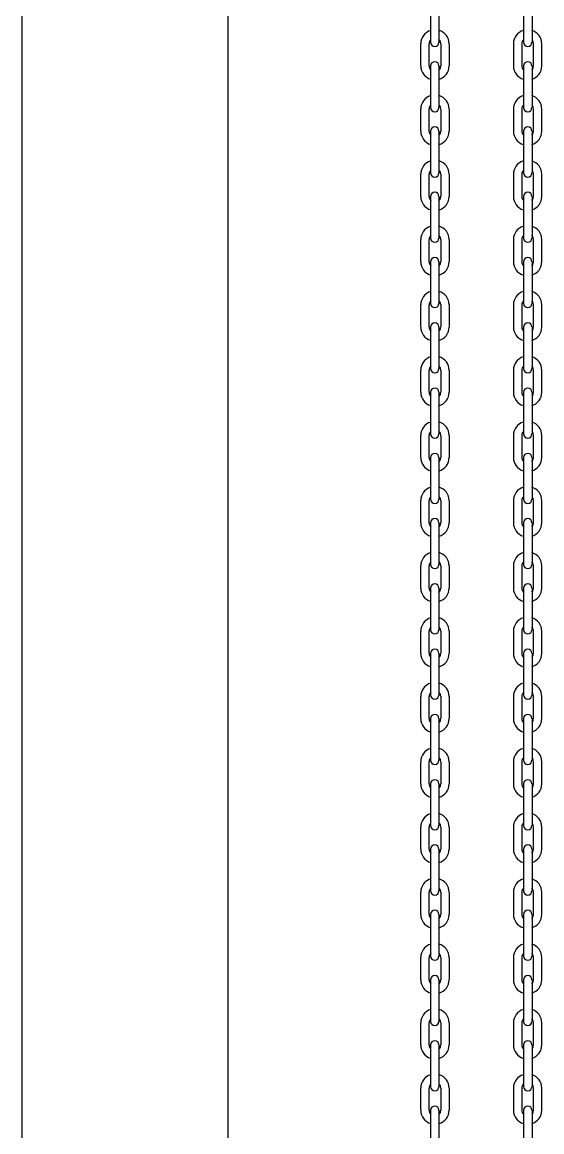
# Model space of a CAD drawing. Header units: millimetres. Extents: x 909 to 159266, y 137 to 21462.
# Drawn here: x 91008.1 to 91174.2, y 13989.3 to 14344 of the extents above; entities that cross this region are included whole.
import ezdxf

# ---------------------------------------------------------------- set-up
doc = ezdxf.new("R2010")
doc.units = ezdxf.units.MM
doc.header["$LTSCALE"] = 50
doc.header["$MEASUREMENT"] = 0
doc.layers.add('OHD Frame', color=2, linetype='Continuous')
doc.layers.add('OHD Track', color=4, linetype='Continuous')

msp = doc.modelspace()

# ---------------------------------------------------------------- linework, layer by layer
at = {"color": 7, "linetype": 'Continuous'}
for p, q in [((91138.62, 14350.91, 0), (91138.62, 14337.58, 0)), ((91141.29, 14350.91, 0), (91141.29, 14337.58, 0)), ((91168.37, 14350.91, 0), (91168.37, 14337.58, 0)), ((91171.04, 14350.91, 0), (91171.04, 14337.58, 0)), ((91135.49, 14330.05, 0), (91135.49, 14337.11, 0)), ((91138.16, 14330.05, 0), (91138.16, 14337.11, 0)), ((91141.89, 14337.11, 0), (91141.89, 14330.05, 0)), ((91144.56, 14337.11, 0), (91144.56, 14330.05, 0)), ((91165.1, 14337.11, 0), (91165.1, 14330.05, 0)), ((91167.77, 14337.11, 0), (91167.77, 14330.05, 0)), ((91171.5, 14330.05, 0), (91171.5, 14337.11, 0)), ((91174.17, 14330.05, 0), (91174.17, 14337.11, 0)), ((91138.62, 14330.05, 0), (91138.62, 14316.71, 0)), ((91141.29, 14330.05, 0), (91141.29, 14316.71, 0)), ((91168.37, 14330.05, 0), (91168.37, 14316.71, 0)), ((91171.04, 14330.05, 0), (91171.04, 14316.71, 0)), ((91135.49, 14309.18, 0), (91135.49, 14316.25, 0)), ((91138.16, 14309.18, 0), (91138.16, 14316.25, 0)), ((91141.89, 14316.25, 0), (91141.89, 14309.18, 0)), ((91144.56, 14316.25, 0), (91144.56, 14309.18, 0)), ((91165.1, 14316.25, 0), (91165.1, 14309.18, 0)), ((91167.77, 14316.25, 0), (91167.77, 14309.18, 0)), ((91171.5, 14309.18, 0), (91171.5, 14316.25, 0)), ((91174.17, 14309.18, 0), (91174.17, 14316.25, 0)), ((91138.62, 14309.18, 0), (91138.62, 14295.85, 0)), ((91141.29, 14309.18, 0), (91141.29, 14295.85, 0)), ((91168.37, 14309.18, 0), (91168.37, 14295.85, 0)), ((91171.04, 14309.18, 0), (91171.04, 14295.85, 0)), ((91135.49, 14288.31, 0), (91135.49, 14295.38, 0)), ((91138.16, 14288.31, 0), (91138.16, 14295.38, 0)), ((91141.89, 14295.38, 0), (91141.89, 14288.31, 0)), ((91144.56, 14295.38, 0), (91144.56, 14288.31, 0)), ((91165.1, 14295.38, 0), (91165.1, 14288.31, 0)), ((91167.77, 14295.38, 0), (91167.77, 14288.31, 0)), ((91171.5, 14288.31, 0), (91171.5, 14295.38, 0)), ((91174.17, 14288.31, 0), (91174.17, 14295.38, 0)), ((91138.62, 14288.31, 0), (91138.62, 14274.98, 0)), ((91141.29, 14288.31, 0), (91141.29, 14274.98, 0)), ((91168.37, 14288.31, 0), (91168.37, 14274.98, 0)), ((91171.04, 14288.31, 0), (91171.04, 14274.98, 0)), ((91135.49, 14267.45, 0), (91135.49, 14274.51, 0)), ((91138.16, 14267.45, 0), (91138.16, 14274.51, 0)), ((91141.89, 14274.51, 0), (91141.89, 14267.45, 0)), ((91144.56, 14274.51, 0), (91144.56, 14267.45, 0)), ((91165.1, 14274.51, 0), (91165.1, 14267.45, 0)), ((91167.77, 14274.51, 0), (91167.77, 14267.45, 0)), ((91171.5, 14267.45, 0), (91171.5, 14274.51, 0)), ((91174.17, 14267.45, 0), (91174.17, 14274.51, 0)), ((91138.62, 14267.45, 0), (91138.62, 14254.11, 0)), ((91141.29, 14267.45, 0), (91141.29, 14254.11, 0)), ((91168.37, 14267.45, 0), (91168.37, 14254.11, 0)), ((91171.04, 14267.45, 0), (91171.04, 14254.11, 0)), ((91135.49, 14246.58, 0), (91135.49, 14253.65, 0)), ((91138.16, 14246.58, 0), (91138.16, 14253.65, 0)), ((91141.89, 14253.65, 0), (91141.89, 14246.58, 0)), ((91144.56, 14253.65, 0), (91144.56, 14246.58, 0)), ((91165.1, 14253.65, 0), (91165.1, 14246.58, 0)), ((91167.77, 14253.65, 0), (91167.77, 14246.58, 0)), ((91171.5, 14246.58, 0), (91171.5, 14253.65, 0)), ((91174.17, 14246.58, 0), (91174.17, 14253.65, 0)), ((91138.62, 14246.58, 0), (91138.62, 14233.25, 0)), ((91141.29, 14246.58, 0), (91141.29, 14233.25, 0)), ((91168.37, 14246.58, 0), (91168.37, 14233.25, 0)), ((91171.04, 14246.58, 0), (91171.04, 14233.25, 0)), ((91135.49, 14225.71, 0), (91135.49, 14232.78, 0)), ((91138.16, 14225.71, 0), (91138.16, 14232.78, 0)), ((91141.89, 14232.78, 0), (91141.89, 14225.71, 0)), ((91144.56, 14232.78, 0), (91144.56, 14225.71, 0)), ((91165.1, 14232.78, 0), (91165.1, 14225.71, 0)), ((91167.77, 14232.78, 0), (91167.77, 14225.71, 0)), ((91171.5, 14225.71, 0), (91171.5, 14232.78, 0)), ((91174.17, 14225.71, 0), (91174.17, 14232.78, 0)), ((91138.62, 14225.71, 0), (91138.62, 14212.38, 0)), ((91141.29, 14225.71, 0), (91141.29, 14212.38, 0)), ((91168.37, 14225.71, 0), (91168.37, 14212.38, 0)), ((91171.04, 14225.71, 0), (91171.04, 14212.38, 0)), ((91135.49, 14204.85, 0), (91135.49, 14211.91, 0)), ((91138.16, 14204.85, 0), (91138.16, 14211.91, 0)), ((91141.89, 14211.91, 0), (91141.89, 14204.85, 0)), ((91144.56, 14211.91, 0), (91144.56, 14204.85, 0)), ((91165.1, 14211.91, 0), (91165.1, 14204.85, 0)), ((91167.77, 14211.91, 0), (91167.77, 14204.85, 0)), ((91171.5, 14204.85, 0), (91171.5, 14211.91, 0)), ((91174.17, 14204.85, 0), (91174.17, 14211.91, 0)), ((91138.62, 14204.85, 0), (91138.62, 14191.51, 0)), ((91141.29, 14204.85, 0), (91141.29, 14191.51, 0)), ((91168.37, 14204.85, 0), (91168.37, 14191.51, 0)), ((91171.04, 14204.85, 0), (91171.04, 14191.51, 0)), ((91135.49, 14183.98, 0), (91135.49, 14191.05, 0)), ((91138.16, 14183.98, 0), (91138.16, 14191.05, 0)), ((91141.89, 14191.05, 0), (91141.89, 14183.98, 0)), ((91144.56, 14191.05, 0), (91144.56, 14183.98, 0)), ((91165.1, 14191.05, 0), (91165.1, 14183.98, 0)), ((91167.77, 14191.05, 0), (91167.77, 14183.98, 0)), ((91171.5, 14183.98, 0), (91171.5, 14191.05, 0)), ((91174.17, 14183.98, 0), (91174.17, 14191.05, 0)), ((91138.62, 14183.98, 0), (91138.62, 14170.65, 0)), ((91141.29, 14183.98, 0), (91141.29, 14170.65, 0)), ((91168.37, 14183.98, 0), (91168.37, 14170.65, 0)), ((91171.04, 14183.98, 0), (91171.04, 14170.65, 0)), ((91135.49, 14163.11, 0), (91135.49, 14170.18, 0)), ((91138.16, 14163.11, 0), (91138.16, 14170.18, 0)), ((91141.89, 14170.18, 0), (91141.89, 14163.11, 0)), ((91144.56, 14170.18, 0), (91144.56, 14163.11, 0)), ((91165.1, 14170.18, 0), (91165.1, 14163.11, 0)), ((91167.77, 14170.18, 0), (91167.77, 14163.11, 0)), ((91171.5, 14163.11, 0), (91171.5, 14170.18, 0)), ((91174.17, 14163.11, 0), (91174.17, 14170.18, 0)), ((91138.62, 14163.11, 0), (91138.62, 14149.78, 0)), ((91141.29, 14163.11, 0), (91141.29, 14149.78, 0)), ((91168.37, 14163.11, 0), (91168.37, 14149.78, 0)), ((91171.04, 14163.11, 0), (91171.04, 14149.78, 0)), ((91135.49, 14142.25, 0), (91135.49, 14149.31, 0)), ((91138.16, 14142.25, 0), (91138.16, 14149.31, 0)), ((91141.89, 14149.31, 0), (91141.89, 14142.25, 0)), ((91144.56, 14149.31, 0), (91144.56, 14142.25, 0)), ((91165.1, 14149.31, 0), (91165.1, 14142.25, 0)), ((91167.77, 14149.31, 0), (91167.77, 14142.25, 0)), ((91171.5, 14142.25, 0), (91171.5, 14149.31, 0)), ((91174.17, 14142.25, 0), (91174.17, 14149.31, 0)), ((91138.62, 14142.25, 0), (91138.62, 14128.91, 0)), ((91141.29, 14142.25, 0), (91141.29, 14128.91, 0)), ((91168.37, 14142.25, 0), (91168.37, 14128.91, 0)), ((91171.04, 14142.25, 0), (91171.04, 14128.91, 0)), ((91135.49, 14121.38, 0), (91135.49, 14128.45, 0)), ((91138.16, 14121.38, 0), (91138.16, 14128.45, 0)), ((91141.89, 14128.45, 0), (91141.89, 14121.38, 0)), ((91144.56, 14128.45, 0), (91144.56, 14121.38, 0)), ((91165.1, 14128.45, 0), (91165.1, 14121.38, 0)), ((91167.77, 14128.45, 0), (91167.77, 14121.38, 0)), ((91171.5, 14121.38, 0), (91171.5, 14128.45, 0)), ((91174.17, 14121.38, 0), (91174.17, 14128.45, 0)), ((91138.62, 14121.38, 0), (91138.62, 14108.05, 0)), ((91141.29, 14121.38, 0), (91141.29, 14108.05, 0)), ((91168.37, 14121.38, 0), (91168.37, 14108.05, 0)), ((91171.04, 14121.38, 0), (91171.04, 14108.05, 0)), ((91135.49, 14100.51, 0), (91135.49, 14107.58, 0)), ((91138.16, 14100.51, 0), (91138.16, 14107.58, 0)), ((91141.89, 14107.58, 0), (91141.89, 14100.51, 0)), ((91144.56, 14107.58, 0), (91144.56, 14100.51, 0)), ((91165.1, 14107.58, 0), (91165.1, 14100.51, 0)), ((91167.77, 14107.58, 0), (91167.77, 14100.51, 0)), ((91171.5, 14100.51, 0), (91171.5, 14107.58, 0)), ((91174.17, 14100.51, 0), (91174.17, 14107.58, 0)), ((91138.62, 14100.51, 0), (91138.62, 14087.18, 0)), ((91141.29, 14100.51, 0), (91141.29, 14087.18, 0)), ((91168.37, 14100.51, 0), (91168.37, 14087.18, 0)), ((91171.04, 14100.51, 0), (91171.04, 14087.18, 0)), ((91135.49, 14079.65, 0), (91135.49, 14086.71, 0)), ((91138.16, 14079.65, 0), (91138.16, 14086.71, 0)), ((91141.89, 14086.71, 0), (91141.89, 14079.65, 0)), ((91144.56, 14086.71, 0), (91144.56, 14079.65, 0)), ((91165.1, 14086.71, 0), (91165.1, 14079.65, 0)), ((91167.77, 14086.71, 0), (91167.77, 14079.65, 0)), ((91171.5, 14079.65, 0), (91171.5, 14086.71, 0)), ((91174.17, 14079.65, 0), (91174.17, 14086.71, 0)), ((91138.62, 14079.65, 0), (91138.62, 14066.31, 0)), ((91141.29, 14079.65, 0), (91141.29, 14066.31, 0)), ((91168.37, 14079.65, 0), (91168.37, 14066.31, 0)), ((91171.04, 14079.65, 0), (91171.04, 14066.31, 0)), ((91135.49, 14058.78, 0), (91135.49, 14065.85, 0)), ((91138.16, 14058.78, 0), (91138.16, 14065.85, 0)), ((91141.89, 14065.85, 0), (91141.89, 14058.78, 0)), ((91144.56, 14065.85, 0), (91144.56, 14058.78, 0)), ((91165.1, 14065.85, 0), (91165.1, 14058.78, 0)), ((91167.77, 14065.85, 0), (91167.77, 14058.78, 0)), ((91171.5, 14058.78, 0), (91171.5, 14065.85, 0)), ((91174.17, 14058.78, 0), (91174.17, 14065.85, 0)), ((91138.62, 14058.78, 0), (91138.62, 14045.45, 0)), ((91141.29, 14058.78, 0), (91141.29, 14045.45, 0)), ((91168.37, 14058.78, 0), (91168.37, 14045.45, 0)), ((91171.04, 14058.78, 0), (91171.04, 14045.45, 0)), ((91135.49, 14037.91, 0), (91135.49, 14044.98, 0)), ((91138.16, 14037.91, 0), (91138.16, 14044.98, 0)), ((91141.89, 14044.98, 0), (91141.89, 14037.91, 0)), ((91144.56, 14044.98, 0), (91144.56, 14037.91, 0)), ((91165.1, 14044.98, 0), (91165.1, 14037.91, 0)), ((91167.77, 14044.98, 0), (91167.77, 14037.91, 0)), ((91171.5, 14037.91, 0), (91171.5, 14044.98, 0)), ((91174.17, 14037.91, 0), (91174.17, 14044.98, 0)), ((91138.62, 14037.91, 0), (91138.62, 14024.58, 0)), ((91141.29, 14037.91, 0), (91141.29, 14024.58, 0)), ((91168.37, 14037.91, 0), (91168.37, 14024.58, 0)), ((91171.04, 14037.91, 0), (91171.04, 14024.58, 0)), ((91135.49, 14017.05, 0), (91135.49, 14024.11, 0)), ((91138.16, 14017.05, 0), (91138.16, 14024.11, 0)), ((91141.89, 14024.11, 0), (91141.89, 14017.05, 0)), ((91144.56, 14024.11, 0), (91144.56, 14017.05, 0)), ((91165.1, 14024.11, 0), (91165.1, 14017.05, 0)), ((91167.77, 14024.11, 0), (91167.77, 14017.05, 0)), ((91171.5, 14017.05, 0), (91171.5, 14024.11, 0)), ((91174.17, 14017.05, 0), (91174.17, 14024.11, 0)), ((91138.62, 14017.05, 0), (91138.62, 14003.71, 0)), ((91141.29, 14017.05, 0), (91141.29, 14003.71, 0)), ((91168.37, 14017.05, 0), (91168.37, 14003.71, 0)), ((91171.04, 14017.05, 0), (91171.04, 14003.71, 0)), ((91135.49, 13996.18, 0), (91135.49, 14003.25, 0)), ((91138.16, 13996.18, 0), (91138.16, 14003.25, 0)), ((91141.89, 14003.25, 0), (91141.89, 13996.18, 0)), ((91144.56, 14003.25, 0), (91144.56, 13996.18, 0)), ((91165.1, 14003.25, 0), (91165.1, 13996.18, 0)), ((91167.77, 14003.25, 0), (91167.77, 13996.18, 0)), ((91171.5, 13996.18, 0), (91171.5, 14003.25, 0)), ((91174.17, 13996.18, 0), (91174.17, 14003.25, 0)), ((91138.62, 13996.18, 0), (91138.62, 13982.85, 0)), ((91141.29, 13996.18, 0), (91141.29, 13982.85, 0)), ((91168.37, 13996.18, 0), (91168.37, 13982.85, 0)), ((91171.04, 13996.18, 0), (91171.04, 13982.85, 0))]:
    msp.add_line(p, q, dxfattribs=at)
for centre, radius, start, end in [((91139.96, 14337.11, 0), 4.47, 106.4768, 180), ((91140.09, 14337.11, 0), 4.47, 0, 73.5232), ((91169.57, 14337.11, 0), 4.47, 106.4768, 180), ((91169.7, 14337.11, 0), 4.47, 0, 73.5232), ((91139.96, 14337.11, 0), 1.8, 134.9422, 180), ((91139.96, 14337.58, 0), 1.33, 180, 0), ((91140.09, 14337.11, 0), 1.8, 0, 45.0578), ((91169.57, 14337.11, 0), 1.8, 134.9422, 180), ((91169.7, 14337.58, 0), 1.33, 180, 0), ((91169.7, 14337.11, 0), 1.8, 0, 45.0578), ((91139.96, 14330.05, 0), 1.33, 0, 180), ((91169.7, 14330.05, 0), 1.33, 0, 180), ((91139.96, 14330.05, 0), 4.47, 180, 253.5232), ((91139.96, 14330.05, 0), 1.8, 180, 225.0578), ((91140.09, 14330.05, 0), 4.47, 286.4768, 0), ((91140.09, 14330.05, 0), 1.8, 314.9422, 0), ((91169.57, 14330.05, 0), 4.47, 180, 253.5232), ((91169.57, 14330.05, 0), 1.8, 180, 225.0578), ((91169.7, 14330.05, 0), 4.47, 286.4768, 0), ((91169.7, 14330.05, 0), 1.8, 314.9422, 0), ((91139.96, 14316.25, 0), 4.47, 106.4768, 180), ((91139.96, 14316.25, 0), 1.8, 134.9422, 180), ((91140.09, 14316.25, 0), 4.47, 0, 73.5232), ((91140.09, 14316.25, 0), 1.8, 0, 45.0578), ((91169.57, 14316.25, 0), 4.47, 106.4768, 180), ((91169.57, 14316.25, 0), 1.8, 134.9422, 180), ((91169.7, 14316.25, 0), 4.47, 0, 73.5232), ((91169.7, 14316.25, 0), 1.8, 0, 45.0578), ((91139.96, 14316.71, 0), 1.33, 180, 0), ((91169.7, 14316.71, 0), 1.33, 180, 0), ((91139.96, 14309.18, 0), 1.33, 0, 180), ((91169.7, 14309.18, 0), 1.33, 0, 180), ((91139.96, 14309.18, 0), 4.47, 180, 253.5232), ((91139.96, 14309.18, 0), 1.8, 180, 225.0578), ((91140.09, 14309.18, 0), 4.47, 286.4768, 0), ((91140.09, 14309.18, 0), 1.8, 314.9422, 0), ((91169.57, 14309.18, 0), 4.47, 180, 253.5232), ((91169.57, 14309.18, 0), 1.8, 180, 225.0578), ((91169.7, 14309.18, 0), 4.47, 286.4768, 0), ((91169.7, 14309.18, 0), 1.8, 314.9422, 0), ((91139.96, 14295.38, 0), 4.47, 106.4768, 180), ((91140.09, 14295.38, 0), 4.47, 0, 73.5232), ((91169.57, 14295.38, 0), 4.47, 106.4768, 180), ((91169.7, 14295.38, 0), 4.47, 0, 73.5232), ((91139.96, 14295.38, 0), 1.8, 134.9422, 180), ((91139.96, 14295.85, 0), 1.33, 180, 0), ((91140.09, 14295.38, 0), 1.8, 0, 45.0578), ((91169.57, 14295.38, 0), 1.8, 134.9422, 180), ((91169.7, 14295.85, 0), 1.33, 180, 0), ((91169.7, 14295.38, 0), 1.8, 0, 45.0578), ((91139.96, 14288.31, 0), 1.33, 0, 180), ((91169.7, 14288.31, 0), 1.33, 0, 180), ((91139.96, 14288.31, 0), 4.47, 180, 253.5232), ((91139.96, 14288.31, 0), 1.8, 180, 225.0578), ((91140.09, 14288.31, 0), 4.47, 286.4768, 0), ((91140.09, 14288.31, 0), 1.8, 314.9422, 0), ((91169.57, 14288.31, 0), 4.47, 180, 253.5232), ((91169.57, 14288.31, 0), 1.8, 180, 225.0578), ((91169.7, 14288.31, 0), 4.47, 286.4768, 0), ((91169.7, 14288.31, 0), 1.8, 314.9422, 0), ((91139.96, 14274.51, 0), 4.47, 106.4768, 180), ((91140.09, 14274.51, 0), 4.47, 0, 73.5232), ((91169.57, 14274.51, 0), 4.47, 106.4768, 180), ((91169.7, 14274.51, 0), 4.47, 0, 73.5232), ((91139.96, 14274.51, 0), 1.8, 134.9422, 180), ((91139.96, 14274.98, 0), 1.33, 180, 0), ((91140.09, 14274.51, 0), 1.8, 0, 45.0578), ((91169.57, 14274.51, 0), 1.8, 134.9422, 180), ((91169.7, 14274.98, 0), 1.33, 180, 0), ((91169.7, 14274.51, 0), 1.8, 0, 45.0578), ((91139.96, 14267.45, 0), 1.33, 0, 180), ((91169.7, 14267.45, 0), 1.33, 0, 180), ((91139.96, 14267.45, 0), 4.47, 180, 253.5232), ((91139.96, 14267.45, 0), 1.8, 180, 225.0578), ((91140.09, 14267.45, 0), 4.47, 286.4768, 0), ((91140.09, 14267.45, 0), 1.8, 314.9422, 0), ((91169.57, 14267.45, 0), 4.47, 180, 253.5232), ((91169.57, 14267.45, 0), 1.8, 180, 225.0578), ((91169.7, 14267.45, 0), 4.47, 286.4768, 0), ((91169.7, 14267.45, 0), 1.8, 314.9422, 0), ((91139.96, 14253.65, 0), 4.47, 106.4768, 180), ((91140.09, 14253.65, 0), 4.47, 0, 73.5232), ((91169.57, 14253.65, 0), 4.47, 106.4768, 180), ((91169.7, 14253.65, 0), 4.47, 0, 73.5232), ((91139.96, 14253.65, 0), 1.8, 134.9422, 180), ((91139.96, 14254.11, 0), 1.33, 180, 0), ((91140.09, 14253.65, 0), 1.8, 0, 45.0578), ((91169.57, 14253.65, 0), 1.8, 134.9422, 180), ((91169.7, 14254.11, 0), 1.33, 180, 0), ((91169.7, 14253.65, 0), 1.8, 0, 45.0578), ((91139.96, 14246.56, 0), 4.47, 180, 253.5232), ((91139.96, 14246.58, 0), 1.8, 180, 225.0578), ((91139.96, 14246.56, 0), 1.8, 180, 225.0578), ((91139.96, 14246.58, 0), 1.33, 0, 180), ((91140.09, 14246.58, 0), 1.8, 314.9422, 0), ((91140.09, 14246.56, 0), 4.47, 286.4768, 0), ((91169.57, 14246.56, 0), 4.47, 180, 253.5232), ((91169.57, 14246.58, 0), 1.8, 180, 225.0578), ((91169.57, 14246.56, 0), 1.8, 180, 225.0578), ((91169.7, 14246.58, 0), 1.33, 0, 180), ((91169.7, 14246.56, 0), 4.47, 286.4768, 0), ((91169.7, 14246.58, 0), 1.8, 314.9422, 0), ((91139.96, 14232.78, 0), 4.47, 106.4768, 180), ((91140.09, 14232.78, 0), 4.47, 0, 73.5232), ((91169.57, 14232.78, 0), 4.47, 106.4768, 180), ((91169.7, 14232.78, 0), 4.47, 0, 73.5232), ((91139.96, 14232.78, 0), 1.8, 134.9422, 180), ((91139.96, 14233.25, 0), 1.33, 180, 0), ((91140.09, 14232.78, 0), 1.8, 0, 45.0578), ((91169.57, 14232.78, 0), 1.8, 134.9422, 180), ((91169.7, 14233.25, 0), 1.33, 180, 0), ((91169.7, 14232.78, 0), 1.8, 0, 45.0578), ((91139.96, 14225.71, 0), 4.47, 180, 253.5232), ((91139.96, 14225.71, 0), 1.8, 180, 225.0578), ((91139.96, 14225.71, 0), 1.33, 0, 180), ((91140.09, 14225.71, 0), 4.47, 286.4768, 0), ((91140.09, 14225.71, 0), 1.8, 314.9422, 0), ((91169.57, 14225.71, 0), 4.47, 180, 253.5232), ((91169.57, 14225.71, 0), 1.8, 180, 225.0578), ((91169.7, 14225.71, 0), 1.33, 0, 180), ((91169.7, 14225.71, 0), 4.47, 286.4768, 0), ((91169.7, 14225.71, 0), 1.8, 314.9422, 0), ((91139.96, 14211.91, 0), 4.47, 106.4768, 180), ((91140.09, 14211.91, 0), 4.47, 0, 73.5232), ((91169.57, 14211.91, 0), 4.47, 106.4768, 180), ((91169.7, 14211.91, 0), 4.47, 0, 73.5232), ((91139.96, 14211.91, 0), 1.8, 134.9422, 180), ((91139.96, 14212.38, 0), 1.33, 180, 0), ((91140.09, 14211.91, 0), 1.8, 0, 45.0578), ((91169.57, 14211.91, 0), 1.8, 134.9422, 180), ((91169.7, 14212.38, 0), 1.33, 180, 0), ((91169.7, 14211.91, 0), 1.8, 0, 45.0578), ((91139.96, 14204.85, 0), 4.47, 180, 253.5232), ((91139.96, 14204.85, 0), 1.8, 180, 225.0578), ((91139.96, 14204.85, 0), 1.33, 0, 180), ((91140.09, 14204.85, 0), 4.47, 286.4768, 0), ((91140.09, 14204.85, 0), 1.8, 314.9422, 0), ((91169.57, 14204.85, 0), 4.47, 180, 253.5232), ((91169.57, 14204.85, 0), 1.8, 180, 225.0578), ((91169.7, 14204.85, 0), 1.33, 0, 180), ((91169.7, 14204.85, 0), 4.47, 286.4768, 0), ((91169.7, 14204.85, 0), 1.8, 314.9422, 0), ((91139.96, 14191.05, 0), 4.47, 106.4768, 180), ((91140.09, 14191.05, 0), 4.47, 0, 73.5232), ((91169.57, 14191.05, 0), 4.47, 106.4768, 180), ((91169.7, 14191.05, 0), 4.47, 0, 73.5232), ((91139.96, 14191.05, 0), 1.8, 134.9422, 180), ((91139.96, 14191.51, 0), 1.33, 180, 0), ((91140.09, 14191.05, 0), 1.8, 0, 45.0578), ((91169.57, 14191.05, 0), 1.8, 134.9422, 180), ((91169.7, 14191.51, 0), 1.33, 180, 0), ((91169.7, 14191.05, 0), 1.8, 0, 45.0578), ((91139.96, 14183.98, 0), 4.47, 180, 253.5232), ((91139.96, 14183.98, 0), 1.8, 180, 225.0578), ((91139.96, 14183.98, 0), 1.33, 0, 180), ((91140.09, 14183.98, 0), 4.47, 286.4768, 0), ((91140.09, 14183.98, 0), 1.8, 314.9422, 0), ((91169.57, 14183.98, 0), 4.47, 180, 253.5232), ((91169.57, 14183.98, 0), 1.8, 180, 225.0578), ((91169.7, 14183.98, 0), 1.33, 0, 180), ((91169.7, 14183.98, 0), 4.47, 286.4768, 0), ((91169.7, 14183.98, 0), 1.8, 314.9422, 0), ((91139.96, 14170.18, 0), 4.47, 106.4768, 180), ((91140.09, 14170.18, 0), 4.47, 0, 73.5232), ((91169.57, 14170.18, 0), 4.47, 106.4768, 180), ((91169.7, 14170.18, 0), 4.47, 0, 73.5232), ((91139.96, 14170.18, 0), 1.8, 134.9422, 180), ((91139.96, 14170.65, 0), 1.33, 180, 0), ((91140.09, 14170.18, 0), 1.8, 0, 45.0578), ((91169.57, 14170.18, 0), 1.8, 134.9422, 180), ((91169.7, 14170.65, 0), 1.33, 180, 0), ((91169.7, 14170.18, 0), 1.8, 0, 45.0578), ((91139.96, 14163.11, 0), 4.47, 180, 253.5232), ((91139.96, 14163.11, 0), 1.8, 180, 225.0578), ((91139.96, 14163.11, 0), 1.33, 0, 180), ((91140.09, 14163.11, 0), 4.47, 286.4768, 0), ((91140.09, 14163.11, 0), 1.8, 314.9422, 0), ((91169.57, 14163.11, 0), 4.47, 180, 253.5232), ((91169.57, 14163.11, 0), 1.8, 180, 225.0578), ((91169.7, 14163.11, 0), 1.33, 0, 180), ((91169.7, 14163.11, 0), 4.47, 286.4768, 0), ((91169.7, 14163.11, 0), 1.8, 314.9422, 0), ((91139.96, 14149.31, 0), 4.47, 106.4768, 180), ((91139.96, 14149.31, 0), 1.8, 134.9422, 180), ((91140.09, 14149.31, 0), 4.47, 0, 73.5232), ((91140.09, 14149.31, 0), 1.8, 0, 45.0578), ((91169.57, 14149.31, 0), 4.47, 106.4768, 180), ((91169.57, 14149.31, 0), 1.8, 134.9422, 180), ((91169.7, 14149.31, 0), 4.47, 0, 73.5232), ((91169.7, 14149.31, 0), 1.8, 0, 45.0578), ((91139.96, 14149.78, 0), 1.33, 180, 0), ((91169.7, 14149.78, 0), 1.33, 180, 0), ((91139.96, 14142.25, 0), 1.33, 0, 180), ((91169.7, 14142.25, 0), 1.33, 0, 180), ((91139.96, 14142.23, 0), 4.47, 180, 253.5232), ((91139.96, 14142.25, 0), 1.8, 180, 225.0578), ((91139.96, 14142.23, 0), 1.8, 180, 225.0578), ((91140.09, 14142.25, 0), 1.8, 314.9422, 0), ((91140.09, 14142.23, 0), 4.47, 286.4768, 0), ((91169.57, 14142.23, 0), 4.47, 180, 253.5232), ((91169.57, 14142.25, 0), 1.8, 180, 225.0578), ((91169.57, 14142.23, 0), 1.8, 180, 225.0578), ((91169.7, 14142.23, 0), 4.47, 286.4768, 0), ((91169.7, 14142.25, 0), 1.8, 314.9422, 0), ((91139.96, 14128.45, 0), 4.47, 106.4768, 180), ((91140.09, 14128.45, 0), 4.47, 0, 73.5232), ((91169.57, 14128.45, 0), 4.47, 106.4768, 180), ((91169.7, 14128.45, 0), 4.47, 0, 73.5232), ((91139.96, 14128.45, 0), 1.8, 134.9422, 180), ((91140.09, 14128.45, 0), 1.8, 0, 45.0578), ((91169.57, 14128.45, 0), 1.8, 134.9422, 180), ((91169.7, 14128.45, 0), 1.8, 0, 45.0578), ((91139.96, 14128.91, 0), 1.33, 180, 0), ((91169.7, 14128.91, 0), 1.33, 180, 0), ((91139.96, 14121.38, 0), 1.33, 0, 180), ((91169.7, 14121.38, 0), 1.33, 0, 180), ((91139.96, 14121.38, 0), 4.47, 180, 253.5232), ((91139.96, 14121.38, 0), 1.8, 180, 225.0578), ((91140.09, 14121.38, 0), 4.47, 286.4768, 0), ((91140.09, 14121.38, 0), 1.8, 314.9422, 0), ((91169.57, 14121.38, 0), 4.47, 180, 253.5232), ((91169.57, 14121.38, 0), 1.8, 180, 225.0578), ((91169.7, 14121.38, 0), 4.47, 286.4768, 0), ((91169.7, 14121.38, 0), 1.8, 314.9422, 0), ((91139.96, 14107.58, 0), 4.47, 106.4768, 180), ((91140.09, 14107.58, 0), 4.47, 0, 73.5232), ((91169.57, 14107.58, 0), 4.47, 106.4768, 180), ((91169.7, 14107.58, 0), 4.47, 0, 73.5232), ((91139.96, 14107.58, 0), 1.8, 134.9422, 180), ((91139.96, 14108.05, 0), 1.33, 180, 0), ((91140.09, 14107.58, 0), 1.8, 0, 45.0578), ((91169.57, 14107.58, 0), 1.8, 134.9422, 180), ((91169.7, 14108.05, 0), 1.33, 180, 0), ((91169.7, 14107.58, 0), 1.8, 0, 45.0578), ((91139.96, 14100.51, 0), 1.33, 0, 180), ((91169.7, 14100.51, 0), 1.33, 0, 180), ((91139.96, 14100.51, 0), 4.47, 180, 253.5232), ((91139.96, 14100.51, 0), 1.8, 180, 225.0578), ((91140.09, 14100.51, 0), 4.47, 286.4768, 0), ((91140.09, 14100.51, 0), 1.8, 314.9422, 0), ((91169.57, 14100.51, 0), 4.47, 180, 253.5232), ((91169.57, 14100.51, 0), 1.8, 180, 225.0578), ((91169.7, 14100.51, 0), 4.47, 286.4768, 0), ((91169.7, 14100.51, 0), 1.8, 314.9422, 0), ((91139.96, 14086.71, 0), 4.47, 106.4768, 180), ((91140.09, 14086.71, 0), 4.47, 0, 73.5232), ((91169.57, 14086.71, 0), 4.47, 106.4768, 180), ((91169.7, 14086.71, 0), 4.47, 0, 73.5232), ((91139.96, 14086.71, 0), 1.8, 134.9422, 180), ((91139.96, 14087.18, 0), 1.33, 180, 0), ((91140.09, 14086.71, 0), 1.8, 0, 45.0578), ((91169.57, 14086.71, 0), 1.8, 134.9422, 180), ((91169.7, 14087.18, 0), 1.33, 180, 0), ((91169.7, 14086.71, 0), 1.8, 0, 45.0578), ((91139.96, 14079.65, 0), 4.47, 180, 253.5232), ((91139.96, 14079.65, 0), 1.8, 180, 225.0578), ((91139.96, 14079.65, 0), 1.33, 0, 180), ((91140.09, 14079.65, 0), 4.47, 286.4768, 0), ((91140.09, 14079.65, 0), 1.8, 314.9422, 0), ((91169.57, 14079.65, 0), 4.47, 180, 253.5232), ((91169.57, 14079.65, 0), 1.8, 180, 225.0578), ((91169.7, 14079.65, 0), 1.33, 0, 180), ((91169.7, 14079.65, 0), 4.47, 286.4768, 0), ((91169.7, 14079.65, 0), 1.8, 314.9422, 0), ((91139.96, 14065.85, 0), 4.47, 106.4768, 180), ((91140.09, 14065.85, 0), 4.47, 0, 73.5232), ((91169.57, 14065.85, 0), 4.47, 106.4768, 180), ((91169.7, 14065.85, 0), 4.47, 0, 73.5232), ((91139.96, 14065.85, 0), 1.8, 134.9422, 180), ((91139.96, 14066.31, 0), 1.33, 180, 0), ((91140.09, 14065.85, 0), 1.8, 0, 45.0578), ((91169.57, 14065.85, 0), 1.8, 134.9422, 180), ((91169.7, 14066.31, 0), 1.33, 180, 0), ((91169.7, 14065.85, 0), 1.8, 0, 45.0578), ((91139.96, 14058.78, 0), 4.47, 180, 253.5232), ((91139.96, 14058.78, 0), 1.8, 180, 225.0578), ((91139.96, 14058.78, 0), 1.33, 0, 180), ((91140.09, 14058.78, 0), 4.47, 286.4768, 0), ((91140.09, 14058.78, 0), 1.8, 314.9422, 0), ((91169.57, 14058.78, 0), 4.47, 180, 253.5232), ((91169.57, 14058.78, 0), 1.8, 180, 225.0578), ((91169.7, 14058.78, 0), 1.33, 0, 180), ((91169.7, 14058.78, 0), 4.47, 286.4768, 0), ((91169.7, 14058.78, 0), 1.8, 314.9422, 0), ((91139.96, 14044.98, 0), 4.47, 106.4768, 180), ((91140.09, 14044.98, 0), 4.47, 0, 73.5232), ((91169.57, 14044.98, 0), 4.47, 106.4768, 180), ((91169.7, 14044.98, 0), 4.47, 0, 73.5232), ((91139.96, 14044.98, 0), 1.8, 134.9422, 180), ((91139.96, 14045.45, 0), 1.33, 180, 0), ((91140.09, 14044.98, 0), 1.8, 0, 45.0578), ((91169.57, 14044.98, 0), 1.8, 134.9422, 180), ((91169.7, 14045.45, 0), 1.33, 180, 0), ((91169.7, 14044.98, 0), 1.8, 0, 45.0578), ((91139.96, 14037.91, 0), 4.47, 180, 253.5232), ((91139.96, 14037.91, 0), 1.8, 180, 225.0578), ((91139.96, 14037.91, 0), 1.33, 0, 180), ((91140.09, 14037.91, 0), 4.47, 286.4768, 0), ((91140.09, 14037.91, 0), 1.8, 314.9422, 0), ((91169.57, 14037.91, 0), 4.47, 180, 253.5232), ((91169.57, 14037.91, 0), 1.8, 180, 225.0578), ((91169.7, 14037.91, 0), 1.33, 0, 180), ((91169.7, 14037.91, 0), 4.47, 286.4768, 0), ((91169.7, 14037.91, 0), 1.8, 314.9422, 0), ((91139.96, 14024.11, 0), 4.47, 106.4768, 180), ((91140.09, 14024.11, 0), 4.47, 0, 73.5232), ((91169.57, 14024.11, 0), 4.47, 106.4768, 180), ((91169.7, 14024.11, 0), 4.47, 0, 73.5232), ((91139.96, 14024.11, 0), 1.8, 134.9422, 180), ((91139.96, 14024.58, 0), 1.33, 180, 0), ((91140.09, 14024.11, 0), 1.8, 0, 45.0578), ((91169.57, 14024.11, 0), 1.8, 134.9422, 180), ((91169.7, 14024.58, 0), 1.33, 180, 0), ((91169.7, 14024.11, 0), 1.8, 0, 45.0578), ((91139.96, 14017.05, 0), 4.47, 180, 253.5232), ((91139.96, 14017.05, 0), 1.8, 180, 225.0578), ((91139.96, 14017.05, 0), 1.33, 0, 180), ((91140.09, 14017.05, 0), 4.47, 286.4768, 0), ((91140.09, 14017.05, 0), 1.8, 314.9422, 0), ((91169.57, 14017.05, 0), 4.47, 180, 253.5232), ((91169.57, 14017.05, 0), 1.8, 180, 225.0578), ((91169.7, 14017.05, 0), 1.33, 0, 180), ((91169.7, 14017.05, 0), 4.47, 286.4768, 0), ((91169.7, 14017.05, 0), 1.8, 314.9422, 0), ((91139.96, 14003.25, 0), 4.47, 106.4768, 180), ((91140.09, 14003.25, 0), 4.47, 0, 73.5232), ((91169.57, 14003.25, 0), 4.47, 106.4768, 180), ((91169.7, 14003.25, 0), 4.47, 0, 73.5232), ((91139.96, 14003.25, 0), 1.8, 134.9422, 180), ((91139.96, 14003.71, 0), 1.33, 180, 0), ((91140.09, 14003.25, 0), 1.8, 0, 45.0578), ((91169.57, 14003.25, 0), 1.8, 134.9422, 180), ((91169.7, 14003.71, 0), 1.33, 180, 0), ((91169.7, 14003.25, 0), 1.8, 0, 45.0578), ((91139.96, 13996.18, 0), 4.47, 180, 253.5232), ((91139.96, 13996.18, 0), 1.8, 180, 225.0578), ((91139.96, 13996.18, 0), 1.33, 0, 180), ((91140.09, 13996.18, 0), 4.47, 286.4768, 0), ((91140.09, 13996.18, 0), 1.8, 314.9422, 0), ((91169.57, 13996.18, 0), 4.47, 180, 253.5232), ((91169.57, 13996.18, 0), 1.8, 180, 225.0578), ((91169.7, 13996.18, 0), 1.33, 0, 180), ((91169.7, 13996.18, 0), 4.47, 286.4768, 0), ((91169.7, 13996.18, 0), 1.8, 314.9422, 0)]:
    msp.add_arc(centre, radius, start, end, dxfattribs=at)
at = {"layer": 'OHD Frame'}
msp.add_line((91073.84, 18361.2, 0), (91073.84, 10886.2, 0), dxfattribs=at)
at = {"layer": 'OHD Track'}
msp.add_line((91008.14, 10886.2, 0), (91008.14, 18092.54, 0), dxfattribs=at)

doc.saveas('drawing.dxf')
